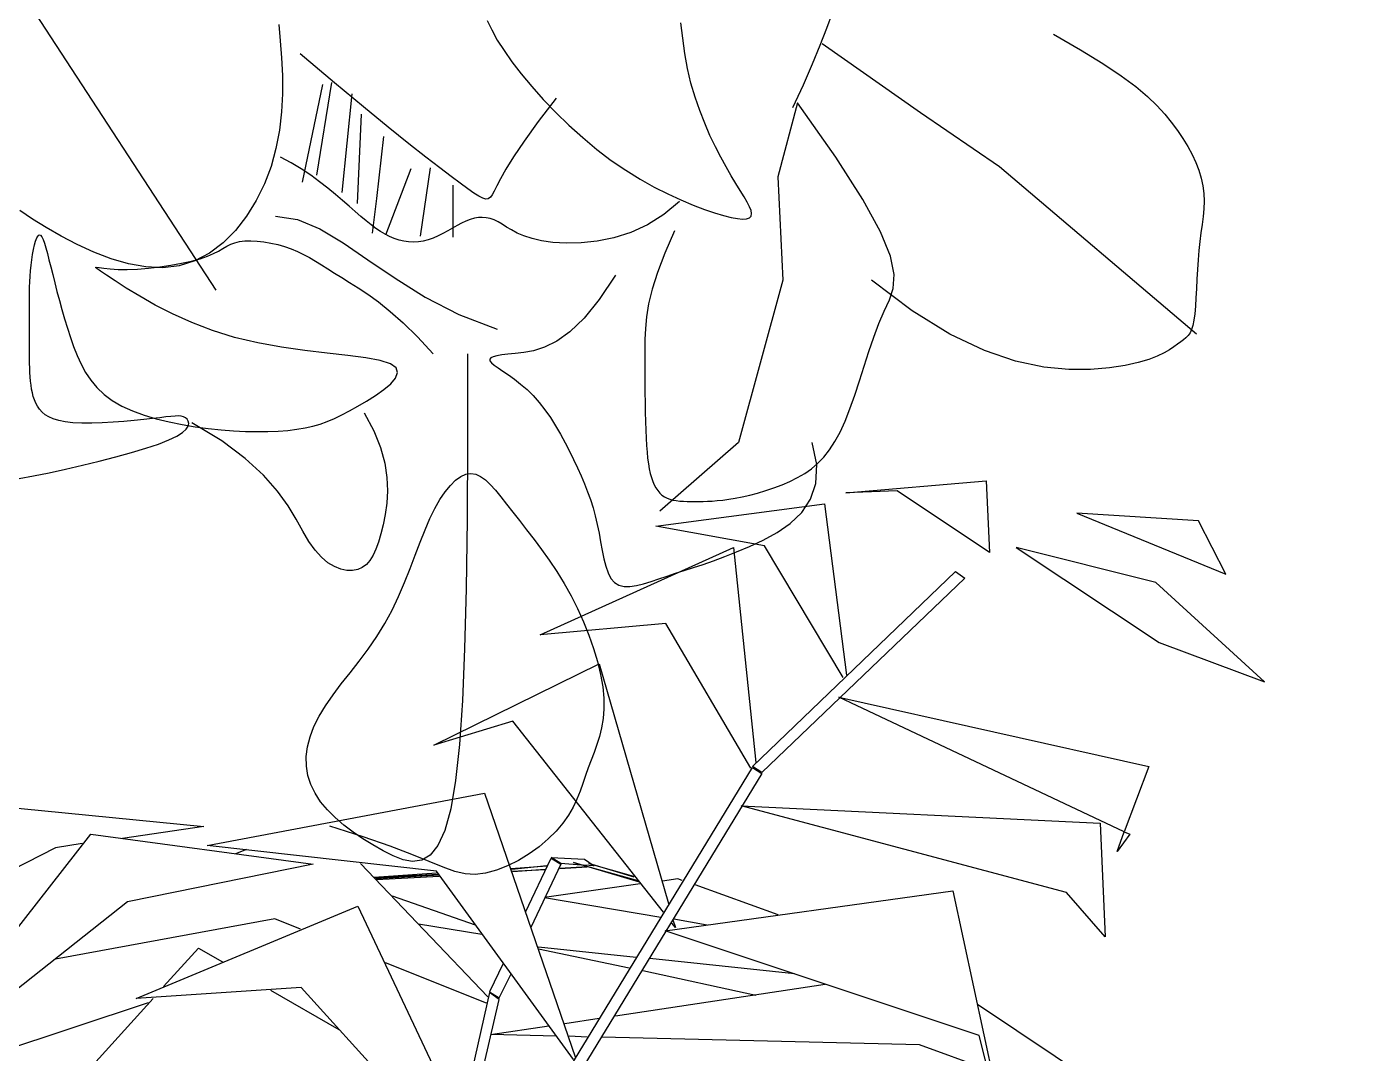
# Model space of a CAD drawing. Header units: metres. Extents: x 10 to 239, y 2 to 253.
# Drawn here: x 100.946 to 103.59, y 24.109 to 26.143 of the extents above; entities that cross this region are included whole.
import ezdxf

# ---------------------------------------------------------------- set-up
doc = ezdxf.new("R2010")
doc.units = ezdxf.units.M
doc.header["$MEASUREMENT"] = 0
doc.layers.add('1', color=7, linetype='Continuous')
doc.layers.add('cot200', color=9, linetype='Continuous')
doc.layers.add('bloques ARBOLES', color=7, linetype='Continuous', true_color=0xb8d897)

# ---------------------------------------------------------------- blocks, each defined once
blk = doc.blocks.new('A$C6F4E7DED')
for p, q in [((1322.96, 623.06), (1116.26, 306.06)), ((793.44, 451.19), (796.39, 443.14)), ((974.24, 447.44), (971.83, 442.42)), ((796.39, 443.14), (799.9, 434.25)), ((871.79, 438.05), (872.7, 446.15)), ((971.83, 442.42), (968.91, 437.14)), ((1083.42, 445.35), (1082.57, 436.73)), ((677.54, 440.24), (663.4, 432.07)), ((747.17, 399.01), (798.75, 435.09)), ((799.9, 434.25), (804.02, 424.42)), ((870.68, 430.04), (871.79, 438.05)), ((968.91, 437.14), (965.4, 431.57)), ((1082.57, 436.73), (1081.9, 427.75)), ((663.4, 432.07), (651.73, 424.85)), ((869.25, 422.21), (870.68, 430.04)), ((965.4, 431.57), (961.24, 425.64)), ((1054.2, 414.79), (1072.14, 429.94)), ((1081.9, 427.75), (1081.51, 418.49)), ((651.73, 424.85), (642.21, 418.44)), ((804.02, 424.42), (808.78, 413.56)), ((867.45, 414.6), (869.25, 422.21)), ((961.24, 425.64), (956.38, 419.34)), ((634.52, 412.73), (628.36, 407.57)), ((642.21, 418.44), (634.52, 412.73)), ((808.78, 413.56), (814.23, 401.59)), ((865.31, 407.27), (867.45, 414.6)), ((950.87, 412.76), (944.82, 406.01)), ((956.38, 419.34), (950.87, 412.76)), ((1038.91, 402.06), (1054.2, 414.79)), ((1055.7, 414.86), (1063.69, 366.39)), ((1060.49, 413.8), (1071.15, 362.66)), ((1081.51, 418.49), (1081.51, 409.03)), ((628.36, 407.57), (623.41, 402.83)), ((862.89, 400.24), (865.31, 407.27)), ((938.03, 406.74), (947.51, 394.38)), ((944.82, 406.01), (938.29, 399.23)), ((1045.03, 409), (1050.37, 357.34)), ((1081.51, 409.03), (1082, 399.45)), ((623.41, 402.83), (619.34, 398.37)), ((705.91, 370.66), (747.17, 399.01)), ((791.62, 375.73), (811.65, 404.17)), ((811.65, 404.17), (821.97, 365.51)), ((860.28, 393.54), (862.89, 400.24)), ((938.29, 399.23), (931.39, 392.52)), ((1026.01, 391.48), (1038.91, 402.06)), ((1082, 399.45), (1083.08, 389.85)), ((615.85, 394.07), (612.68, 389.82)), ((619.34, 398.37), (615.85, 394.07)), ((857.52, 387.2), (860.28, 393.54)), ((931.39, 392.52), (924.18, 386.02)), ((947.51, 394.38), (954.87, 384.21)), ((1040.24, 398.35), (1042.37, 351.48)), ((609.79, 385.58), (607.2, 381.37)), ((612.68, 389.82), (609.79, 385.58)), ((854.68, 381.25), (857.52, 387.2)), ((924.18, 386.02), (916.77, 379.84)), ((1015.24, 382.8), (1026.01, 391.48)), ((1028.51, 386.63), (1032.24, 354.14)), ((1083.08, 389.85), (1084.85, 380.3)), ((607.2, 381.37), (604.92, 377.19)), ((851.84, 375.73), (854.68, 381.25)), ((916.77, 379.84), (909.23, 374.1)), ((954.87, 384.21), (960.42, 375.98)), ((1006.34, 375.77), (1015.24, 382.8)), ((1084.85, 380.3), (1087.42, 370.9)), ((602.97, 373.04), (601.38, 368.92)), ((602.74, 283.05), (705.91, 370.66)), ((604.92, 377.19), (602.97, 373.04)), ((777.39, 353.54), (791.62, 375.73)), ((846.38, 366.07), (849.05, 370.66)), ((849.05, 370.66), (851.84, 375.73)), ((909.23, 374.1), (901.64, 368.9)), ((960.42, 375.98), (964.46, 369.48)), ((999.06, 370.14), (1006.34, 375.77)), ((1071.56, 369.62), (1076.83, 372.81)), ((1076.83, 372.81), (1082.46, 375.82)), ((1087.42, 370.9), (1090.87, 361.74)), ((600.15, 364.83), (599.3, 360.79)), ((601.38, 368.92), (600.15, 364.83)), ((821.97, 365.51), (819.39, 311.39)), ((843.88, 361.95), (846.38, 366.07)), ((894.11, 364.25), (886.72, 360.12)), ((901.64, 368.9), (894.11, 364.25)), ((964.46, 369.48), (967.29, 364.47)), ((967.29, 364.47), (969.22, 360.72)), ((988.32, 362.07), (993.14, 365.66)), ((993.14, 365.66), (999.06, 370.14)), ((1003.99, 370.12), (1009.32, 334.44)), ((1014.12, 369.59), (1027.44, 334.97)), ((1062.01, 362.93), (1066.62, 366.31)), ((1066.62, 366.31), (1071.56, 369.62)), ((598.85, 356.77), (598.73, 352.77)), ((599.3, 360.79), (598.85, 356.77)), ((839.64, 355.04), (841.62, 358.28)), ((841.62, 358.28), (843.88, 361.95)), ((886.72, 360.12), (879.57, 356.49)), ((969.22, 360.72), (970.54, 357.99)), ((970.54, 357.99), (971.55, 356.06)), ((978.59, 355.26), (981.17, 356.91)), ((981.17, 356.91), (984.37, 359.17)), ((984.37, 359.17), (988.32, 362.07)), ((992.26, 361.07), (992.26, 333.9)), ((1053.71, 356.25), (1057.71, 359.56)), ((1057.71, 359.56), (1062.01, 362.93)), ((1090.87, 361.74), (1095.16, 352.98)), ((598.73, 352.77), (598.89, 348.73)), ((768.12, 336.58), (777.39, 353.54)), ((835.99, 347.82), (836.78, 349.83)), ((836.78, 349.83), (838.01, 352.23)), ((838.01, 352.23), (839.64, 355.04)), ((866.31, 350.67), (860.39, 348.43)), ((872.73, 353.35), (866.31, 350.67)), ((879.57, 356.49), (872.73, 353.35)), ((873.55, 352.63), (881.61, 345.71)), ((971.55, 356.06), (972.54, 354.73)), ((972.54, 354.73), (973.63, 353.98)), ((973.63, 353.98), (974.93, 353.81)), ((974.93, 353.81), (976.55, 354.24)), ((976.55, 354.24), (978.59, 355.26)), ((1032.24, 354.14), (1034.37, 336.03)), ((1043.38, 347.27), (1046.56, 350.05)), ((1046.56, 350.05), (1050, 353.06)), ((1050, 353.06), (1053.71, 356.25)), ((1095.16, 352.98), (1100.24, 344.8)), ((598.89, 348.73), (599.25, 344.63)), ((599.25, 344.63), (599.75, 340.42)), ((835.72, 346.18), (835.99, 347.82)), ((836.01, 344.92), (835.72, 346.18)), ((836.87, 344.02), (836.01, 344.92)), ((838.33, 343.49), (836.87, 344.02)), ((840.4, 343.34), (838.33, 343.49)), ((843.09, 343.57), (840.4, 343.34)), ((846.42, 344.19), (843.09, 343.57)), ((850.41, 345.2), (846.42, 344.19)), ((855.06, 346.61), (850.41, 345.2)), ((860.39, 348.43), (855.06, 346.61)), ((881.61, 345.71), (890.18, 340.33)), ((968.54, 341.89), (970.62, 342.88)), ((970.62, 342.88), (972.68, 343.59)), ((972.68, 343.59), (974.72, 344.02)), ((974.72, 344.02), (976.77, 344.2)), ((976.77, 344.2), (978.83, 344.11)), ((978.83, 344.11), (980.94, 343.76)), ((980.94, 343.76), (983.09, 343.16)), ((983.09, 343.16), (985.31, 342.32)), ((1037.66, 342.42), (1040.43, 344.73)), ((1040.43, 344.73), (1043.38, 347.27)), ((1073.49, 343.09), (1061.82, 338.17)), ((1085.03, 344.89), (1073.49, 343.09)), ((1100.24, 344.8), (1106.05, 337.38)), ((1205.19, 338.88), (1212.39, 343.35)), ((1212.39, 343.35), (1219.05, 347.81)), ((599.75, 340.42), (600.33, 336.08)), ((600.33, 336.08), (600.92, 331.57)), ((762.94, 323.85), (768.12, 336.58)), ((876.13, 337.16), (881.23, 325.47)), ((890.18, 340.33), (899.03, 336.32)), ((899.03, 336.32), (907.94, 333.51)), ((954.94, 334.51), (958.5, 336.04)), ((958.5, 336.04), (961.51, 337.62)), ((961.51, 337.62), (964.11, 339.18)), ((964.11, 339.18), (966.41, 340.63)), ((966.41, 340.63), (968.54, 341.89)), ((985.31, 342.32), (987.6, 341.24)), ((987.6, 341.24), (989.97, 339.99)), ((989.97, 339.99), (992.4, 338.63)), ((992.4, 338.63), (994.87, 337.22)), ((994.87, 337.22), (997.39, 335.83)), ((997.39, 335.83), (999.94, 334.53)), ((1027.69, 335.39), (1030.09, 336.82)), ((1030.09, 336.82), (1032.53, 338.47)), ((1032.53, 338.47), (1035.04, 340.33)), ((1035.04, 340.33), (1037.66, 342.42)), ((1061.82, 338.17), (1049.67, 330.9)), ((1106.05, 337.38), (1112.54, 330.9)), ((1197.37, 334.38), (1205.19, 338.88)), ((600.92, 331.57), (601.45, 326.86)), ((907.94, 333.51), (916.68, 331.75)), ((916.68, 331.75), (925.05, 330.88)), ((925.05, 330.88), (932.81, 330.73)), ((932.81, 330.73), (939.74, 331.15)), ((939.74, 331.15), (945.69, 331.98)), ((945.69, 331.98), (950.71, 333.13)), ((950.71, 333.13), (954.94, 334.51)), ((999.94, 334.53), (1002.5, 333.37)), ((1002.5, 333.37), (1005.08, 332.44)), ((1005.08, 332.44), (1007.66, 331.77)), ((1007.66, 331.77), (1010.23, 331.38)), ((1010.23, 331.38), (1012.8, 331.25)), ((1012.8, 331.25), (1015.34, 331.36)), ((1015.34, 331.36), (1017.87, 331.73)), ((1017.87, 331.73), (1020.38, 332.32)), ((1020.38, 332.32), (1022.85, 333.13)), ((1022.85, 333.13), (1025.29, 334.16)), ((1025.29, 334.16), (1027.69, 335.39)), ((1049.67, 330.9), (1036.68, 322.02)), ((1080.34, 328.92), (1076.87, 327.71)), ((1083.94, 329.95), (1080.34, 328.92)), ((1087.59, 330.79), (1083.94, 329.95)), ((1091.21, 331.42), (1087.59, 330.79)), ((1094.74, 331.83), (1091.21, 331.42)), ((1098.08, 332), (1094.74, 331.83)), ((1101.18, 331.92), (1098.08, 332)), ((1103.95, 331.58), (1101.18, 331.92)), ((1106.35, 330.96), (1103.95, 331.58)), ((1108.5, 330.11), (1106.35, 330.96)), ((1110.55, 329.07), (1108.5, 330.11)), ((1112.65, 327.88), (1110.55, 329.07)), ((1112.54, 330.9), (1119.64, 325.53)), ((1180.25, 326), (1189.01, 330.01)), ((1189.01, 330.01), (1197.37, 334.38)), ((1206.14, 330.67), (1205.4, 328.21)), ((1206.85, 332.62), (1206.14, 330.67)), ((1207.53, 334.03), (1206.85, 332.62)), ((1208.19, 334.84), (1207.53, 334.03)), ((1208.83, 335.02), (1208.19, 334.84)), ((1209.47, 334.53), (1208.83, 335.02)), ((1210.11, 333.44), (1209.47, 334.53)), ((1210.72, 331.84), (1210.11, 333.44)), ((1211.3, 329.81), (1210.72, 331.84)), ((1211.85, 327.44), (1211.3, 329.81)), ((601.45, 326.86), (601.88, 321.92)), ((601.88, 321.92), (602.22, 316.86)), ((761.02, 314.34), (762.94, 323.85)), ((881.23, 325.47), (885.07, 315.35)), ((1036.68, 322.02), (1022.47, 312.3)), ((1067.31, 323.15), (1064.21, 321.33)), ((1070.41, 324.82), (1067.31, 323.15)), ((1073.57, 326.35), (1070.41, 324.82)), ((1076.87, 327.71), (1073.57, 326.35)), ((1114.95, 326.58), (1112.65, 327.88)), ((1117.61, 325.24), (1114.95, 326.58)), ((1120.77, 323.88), (1117.61, 325.24)), ((1119.64, 325.53), (1127.31, 321.46)), ((1124.58, 322.56), (1120.77, 323.88)), ((1129.14, 321.32), (1124.58, 322.56)), ((1162.12, 319.92), (1171.24, 322.57)), ((1171.24, 322.57), (1180.25, 326)), ((1203.74, 321.96), (1202.81, 318.26)), ((1204.6, 325.29), (1203.74, 321.96)), ((1205.4, 328.21), (1204.6, 325.29)), ((1212.34, 324.81), (1211.85, 327.44)), ((1212.77, 322.01), (1212.34, 324.81)), ((1213.13, 319.12), (1212.77, 322.01)), ((602.22, 316.86), (602.5, 311.79)), ((885.07, 315.35), (887.82, 306.57)), ((1054.22, 315.04), (1050.43, 312.68)), ((1057.74, 317.26), (1054.22, 315.04)), ((1061.04, 319.36), (1057.74, 317.26)), ((1064.21, 321.33), (1061.04, 319.36)), ((1127.31, 321.46), (1135.49, 318.87)), ((1134.32, 320.18), (1129.14, 321.32)), ((1139.92, 319.17), (1134.32, 320.18)), ((1135.49, 318.87), (1144.11, 317.85)), ((1145.75, 318.32), (1139.92, 319.17)), ((1144.11, 317.85), (1153.03, 318.28)), ((1151.62, 317.65), (1145.75, 318.32)), ((1157.34, 317.18), (1151.62, 317.65)), ((1153.03, 318.28), (1162.12, 319.92)), ((1162.72, 316.95), (1157.34, 317.18)), ((1167.57, 316.98), (1162.72, 316.95)), ((1171.7, 317.25), (1167.57, 316.98)), ((1175.03, 317.65), (1171.7, 317.25)), ((1173.58, 313.97), (1176.78, 316.09)), ((1177.48, 318.03), (1175.03, 317.65)), ((1176.78, 316.09), (1178.69, 317.4)), ((1178.96, 318.21), (1177.48, 318.03)), ((1178.69, 317.4), (1179.39, 318.05)), ((1179.39, 318.05), (1178.96, 318.21)), ((1202.81, 318.26), (1201.81, 314.25)), ((1213.41, 316.23), (1213.13, 319.12)), ((1213.63, 313.35), (1213.41, 316.23)), ((602.5, 311.79), (602.74, 306.83)), ((751.56, 295.24), (772.96, 311.39)), ((761.51, 307.04), (761.02, 314.34)), ((819.39, 311.39), (842.6, 226.35)), ((907.08, 313.97), (915.54, 301.15)), ((1022.47, 312.3), (1006.69, 302.49)), ((1046.3, 310.17), (1041.76, 307.35)), ((1050.43, 312.68), (1046.3, 310.17)), ((1163.23, 307.18), (1169.05, 310.95)), ((1169.05, 310.95), (1173.58, 313.97)), ((1200.72, 309.96), (1199.55, 305.45)), ((1201.81, 314.25), (1200.72, 309.96)), ((1213.78, 310.49), (1213.63, 313.35)), ((1213.88, 307.69), (1213.78, 310.49)), ((1213.94, 304.94), (1213.88, 307.69)), ((602.74, 306.83), (602.99, 302.09)), ((602.99, 302.09), (603.27, 297.68)), ((763.55, 300.96), (761.51, 307.04)), ((766.3, 295.07), (763.55, 300.96)), ((887.82, 306.57), (889.67, 298.91)), ((915.54, 301.15), (923.49, 291.4)), ((1006.69, 302.49), (988.98, 293.35)), ((1036.76, 304.01), (1031.22, 299.96)), ((1041.76, 307.35), (1036.76, 304.01)), ((1148.12, 298.29), (1156.22, 302.89)), ((1156.22, 302.89), (1163.23, 307.18)), ((1198.3, 300.76), (1196.97, 295.96)), ((1199.55, 305.45), (1198.3, 300.76)), ((1213.98, 302.27), (1213.94, 304.94)), ((1213.99, 299.69), (1213.98, 302.27)), ((603.27, 297.68), (603.6, 293.73)), ((603.6, 293.73), (604.03, 290.35)), ((731.84, 283.13), (751.56, 295.24)), ((769.06, 288.58), (766.3, 295.07)), ((889.67, 298.91), (890.79, 292.12)), ((1025.09, 295), (1018.3, 288.94)), ((1031.22, 299.96), (1025.09, 295)), ((1128.97, 289.09), (1139, 293.62)), ((1139, 293.62), (1148.12, 298.29)), ((1196.97, 295.96), (1195.56, 291.09)), ((1213.99, 297.22), (1213.99, 299.69)), ((1213.99, 294.86), (1213.99, 297.22)), ((1213.99, 292.6), (1213.99, 294.86)), ((604.03, 290.35), (604.58, 287.61)), ((604.58, 287.61), (605.25, 285.44)), ((771.7, 281.49), (769.06, 288.58)), ((890.79, 292.12), (891.36, 285.97)), ((923.49, 291.4), (930.92, 284.29)), ((988.98, 293.35), (968.97, 285.62)), ((1018.3, 288.94), (1010.79, 281.59)), ((1118.12, 284.91), (1128.97, 289.09)), ((1195.56, 291.09), (1194.07, 286.19)), ((1213.99, 290.4), (1213.99, 292.6)), ((1213.99, 288.25), (1213.99, 290.4)), ((1213.99, 286.12), (1213.99, 288.25)), ((605.25, 285.44), (606.07, 283.73)), ((606.07, 283.73), (607.04, 282.35)), ((607.04, 282.35), (608.17, 281.19)), ((608.17, 281.19), (609.47, 280.14)), ((609.47, 280.14), (610.95, 279.08)), ((713.8, 274.54), (731.84, 283.13)), ((774.25, 273.99), (771.7, 281.49)), ((891.36, 285.97), (891.57, 280.24)), ((891.57, 280.24), (891.6, 274.67)), ((930.92, 284.29), (937.81, 279.37)), ((1010.79, 281.59), (1002.5, 272.74)), ((1094.34, 278.48), (1106.53, 281.33)), ((1106.53, 281.33), (1118.12, 284.91)), ((1192.5, 281.33), (1190.83, 276.54)), ((1194.07, 286.19), (1192.5, 281.33)), ((1213.99, 283.99), (1213.99, 286.12)), ((1213.99, 281.83), (1213.99, 283.99)), ((1213.99, 279.61), (1213.99, 281.83)), ((610.95, 279.08), (612.63, 277.89)), ((612.63, 277.89), (614.53, 276.49)), ((614.53, 276.49), (616.81, 274.92)), ((616.81, 274.92), (619.65, 273.23)), ((619.65, 273.23), (623.21, 271.5)), ((697.42, 268.93), (713.8, 274.54)), ((776.75, 266.29), (774.25, 273.99)), ((891.6, 274.67), (891.6, 269.09)), ((937.81, 279.37), (944.13, 276.21)), ((944.13, 276.21), (949.87, 274.38)), ((949.87, 274.38), (955.01, 273.44)), ((955.01, 273.44), (959.52, 272.95)), ((959.52, 272.95), (963.39, 272.55)), ((984.45, 272.74), (984.52, 226.93)), ((1047.22, 271.93), (1057.95, 273.17)), ((1057.95, 273.17), (1069.65, 274.56)), ((1069.65, 274.56), (1081.92, 276.28)), ((1081.92, 276.28), (1094.34, 278.48)), ((1190.83, 276.54), (1189.01, 271.87)), ((1213.97, 272.57), (1213.98, 274.97)), ((1213.98, 274.97), (1213.99, 277.32)), ((1213.99, 277.32), (1213.99, 279.61)), ((623.21, 271.5), (627.69, 269.79)), ((627.69, 269.79), (633.24, 268.17)), ((633.24, 268.17), (640.06, 266.69)), ((640.06, 266.69), (648.31, 265.44)), ((669.6, 264.46), (682.69, 265.75)), ((682.69, 265.75), (697.42, 268.93)), ((779.22, 258.6), (776.75, 266.29)), ((891.6, 269.09), (891.59, 263.51)), ((963.39, 272.55), (966.6, 272.15)), ((966.6, 272.15), (969.17, 271.71)), ((970.53, 266.78), (968.5, 265.33)), ((969.17, 271.71), (971.07, 271.21)), ((971.98, 268.01), (970.53, 266.78)), ((971.07, 271.21), (972.31, 270.61)), ((972.77, 269.04), (971.98, 268.01)), ((972.31, 270.61), (972.88, 269.9)), ((972.88, 269.9), (972.77, 269.04)), ((1021.89, 265.43), (1024.86, 267.58)), ((1024.86, 267.58), (1030.27, 269.3)), ((1030.27, 269.3), (1037.86, 270.7)), ((1037.86, 270.7), (1047.22, 271.93)), ((1186.96, 267.35), (1184.6, 263.02)), ((1189.01, 271.87), (1186.96, 267.35)), ((1213.81, 265.35), (1213.88, 267.75)), ((1213.88, 267.75), (1213.94, 270.16)), ((1213.94, 270.16), (1213.97, 272.57)), ((648.31, 265.44), (658.14, 264.54)), ((658.14, 264.54), (669.6, 264.46)), ((891.59, 263.51), (891.58, 257.97)), ((959.98, 259.44), (956.69, 256.9)), ((963.12, 261.68), (959.98, 259.44)), ((965.99, 263.63), (963.12, 261.68)), ((968.5, 265.33), (965.99, 263.63)), ((1021.13, 262.89), (1021.89, 265.43)), ((1022.21, 260.06), (1021.13, 262.89)), ((1024.75, 257.06), (1022.21, 260.06)), ((1181.86, 258.91), (1178.65, 255.05)), ((1184.6, 263.02), (1181.86, 258.91)), ((1213.38, 258.5), (1213.56, 260.71)), ((1213.56, 260.71), (1213.7, 263)), ((1213.7, 263), (1213.81, 265.35)), ((781.68, 251.1), (779.22, 258.6)), ((891.55, 252.52), (891.5, 247.23)), ((891.58, 257.97), (891.55, 252.52)), ((953.35, 254.04), (950.06, 250.83)), ((956.69, 256.9), (953.35, 254.04)), ((1028.37, 253.98), (1024.75, 257.06)), ((1032.71, 250.91), (1028.37, 253.98)), ((1178.65, 255.05), (1174.92, 251.49)), ((1211.94, 250.44), (1212.43, 252.34)), ((1212.43, 252.34), (1212.83, 254.31)), ((1212.83, 254.31), (1213.14, 256.36)), ((1213.14, 256.36), (1213.38, 258.5)), ((784.17, 244.01), (781.68, 251.1)), ((891.5, 247.23), (891.42, 242.14)), ((946.92, 247.28), (943.93, 243.42)), ((950.06, 250.83), (946.92, 247.28)), ((1037.4, 247.97), (1032.71, 250.91)), ((1042.05, 245.25), (1037.4, 247.97)), ((1046.38, 242.83), (1042.05, 245.25)), ((1165.58, 245.37), (1160, 242.83)), ((1170.57, 248.26), (1165.58, 245.37)), ((1174.92, 251.49), (1170.57, 248.26)), ((1208.63, 243.68), (1209.69, 245.25)), ((1209.69, 245.25), (1210.58, 246.9)), ((1210.58, 246.9), (1211.32, 248.63)), ((1211.32, 248.63), (1211.94, 250.44)), ((786.72, 237.52), (784.17, 244.01)), ((891.42, 242.14), (891.31, 237.31)), ((941.09, 239.33), (938.4, 235.05)), ((943.93, 243.42), (941.09, 239.33)), ((1038.61, 241.81), (1033.62, 232.45)), ((1050.4, 240.71), (1046.38, 242.83)), ((1054.23, 238.88), (1050.4, 240.71)), ((1057.95, 237.3), (1054.23, 238.88)), ((1130.76, 237.48), (1131.42, 238.47)), ((1131.42, 238.47), (1132.32, 239.24)), ((1132.32, 239.24), (1133.34, 239.76)), ((1133.34, 239.76), (1134.52, 240.07)), ((1134.52, 240.07), (1135.94, 240.19)), ((1135.94, 240.19), (1137.69, 240.15)), ((1137.69, 240.15), (1139.84, 239.96)), ((1139.84, 239.96), (1142.47, 239.66)), ((1147.52, 238.7), (1140.84, 237.06)), ((1142.47, 239.66), (1145.67, 239.26)), ((1145.67, 239.26), (1149.51, 238.81)), ((1153.94, 240.61), (1147.52, 238.7)), ((1149.51, 238.81), (1154.04, 238.31)), ((1160, 242.83), (1153.94, 240.61)), ((1154.04, 238.31), (1159.11, 237.81)), ((1159.11, 237.81), (1164.56, 237.33)), ((1195.23, 237.1), (1198.63, 237.76)), ((1198.63, 237.76), (1201.48, 238.62)), ((1201.48, 238.62), (1203.83, 239.67)), ((1203.83, 239.67), (1205.77, 240.87)), ((1205.77, 240.87), (1207.35, 242.22)), ((1207.35, 242.22), (1208.63, 243.68)), ((789.34, 231.79), (786.72, 237.52)), ((792.06, 226.79), (789.34, 231.79)), ((891.17, 232.79), (890.99, 228.62)), ((891.31, 237.31), (891.17, 232.79)), ((938.4, 235.05), (935.85, 230.65)), ((1033.62, 232.45), (1030.11, 223.68)), ((1061.68, 235.97), (1057.95, 237.3)), ((1065.5, 234.86), (1061.68, 235.97)), ((1069.53, 233.95), (1065.5, 234.86)), ((1073.86, 233.22), (1069.53, 233.95)), ((1078.57, 232.66), (1073.86, 233.22)), ((1083.65, 232.26), (1078.57, 232.66)), ((1089.08, 232.04), (1083.65, 232.26)), ((1094.81, 231.99), (1089.08, 232.04)), ((1100.83, 232.12), (1094.81, 231.99)), ((1107.1, 232.44), (1100.83, 232.12)), ((1113.6, 232.95), (1107.1, 232.44)), ((1113.26, 227.13), (1128.88, 236.66)), ((1120.28, 233.65), (1113.6, 232.95)), ((1127.12, 234.56), (1120.28, 233.65)), ((1134, 235.69), (1127.12, 234.56)), ((1130.5, 236.28), (1130.76, 237.48)), ((1130.81, 234.89), (1130.5, 236.28)), ((1131.85, 233.31), (1130.81, 234.89)), ((1133.77, 231.56), (1131.85, 233.31)), ((1136.74, 229.67), (1133.77, 231.56)), ((1140.84, 237.06), (1134, 235.69)), ((1164.56, 237.33), (1170.2, 236.93)), ((1170.2, 236.93), (1175.86, 236.62)), ((1175.86, 236.62), (1181.37, 236.45)), ((1181.37, 236.45), (1186.54, 236.45)), ((1186.54, 236.45), (1191.21, 236.66)), ((1191.21, 236.66), (1195.23, 237.1)), ((794.91, 222.44), (792.06, 226.79)), ((801.6, 214.72), (803.91, 226.35)), ((842.6, 226.35), (883.86, 190.27)), ((890.76, 224.79), (890.48, 221.29)), ((890.99, 228.62), (890.76, 224.79)), ((933.44, 226.19), (931.16, 221.73)), ((935.85, 230.65), (933.44, 226.19)), ((984.52, 226.93), (984.77, 186.02)), ((1100.9, 217.93), (1113.26, 227.13)), ((1140.92, 227.64), (1136.74, 229.67)), ((1146.4, 225.49), (1140.92, 227.64)), ((1153.02, 223.26), (1146.4, 225.49)), ((797.89, 218.67), (794.91, 222.44)), ((801.04, 215.41), (797.89, 218.67)), ((890.15, 218.08), (889.76, 215.16)), ((890.48, 221.29), (890.15, 218.08)), ((929, 217.33), (926.96, 213.04)), ((931.16, 221.73), (929, 217.33)), ((1030.11, 223.68), (1027.89, 215.5)), ((1091.31, 209.14), (1100.9, 217.93)), ((1160.55, 220.99), (1153.02, 223.26)), ((1168.75, 218.73), (1160.55, 220.99)), ((1177.39, 216.5), (1168.75, 218.73)), ((804.37, 212.57), (801.04, 215.41)), ((802.07, 204.84), (801.6, 214.72)), ((807.9, 210.09), (804.37, 212.57)), ((811.65, 207.88), (807.9, 210.09)), ((888.77, 210.08), (888.16, 207.88)), ((889.3, 212.5), (888.77, 210.08)), ((889.76, 215.16), (889.3, 212.5)), ((926.96, 213.04), (925.06, 208.83)), ((982.73, 210.03), (980.18, 209.64)), ((985.35, 209.63), (982.73, 210.03)), ((1027.89, 215.5), (1026.74, 207.91)), ((1186.25, 214.35), (1177.39, 216.5)), ((1195.09, 212.32), (1186.25, 214.35)), ((1203.67, 210.46), (1195.09, 212.32)), ((1211.81, 208.79), (1203.67, 210.46)), ((804.85, 196.52), (802.07, 204.84)), ((815.63, 205.89), (811.65, 207.88)), ((819.78, 204.09), (815.63, 205.89)), ((824.03, 202.48), (819.78, 204.09)), ((886.71, 204.09), (885.84, 202.48)), ((887.48, 205.89), (886.71, 204.09)), ((888.16, 207.88), (887.48, 205.89)), ((923.28, 204.67), (921.64, 200.53)), ((925.06, 208.83), (923.28, 204.67)), ((972.57, 204.28), (969.9, 201.33)), ((975.15, 206.7), (972.57, 204.28)), ((977.67, 208.51), (975.15, 206.7)), ((980.18, 209.64), (977.67, 208.51)), ((988.02, 208.45), (985.35, 209.63)), ((990.74, 206.52), (988.02, 208.45)), ((993.48, 203.85), (990.74, 206.52)), ((996.21, 200.49), (993.48, 203.85)), ((1026.74, 207.91), (1026.45, 200.89)), ((1083.99, 200.85), (1091.31, 209.14)), ((1219.42, 207.37), (1211.81, 208.79)), ((809.47, 189.57), (804.85, 196.52)), ((828.31, 201.06), (824.03, 202.48)), ((832.55, 199.82), (828.31, 201.06)), ((836.67, 198.76), (832.55, 199.82)), ((840.62, 197.87), (836.67, 198.76)), ((844.32, 197.14), (840.62, 197.87)), ((847.71, 196.58), (844.32, 197.14)), ((850.81, 196.15), (847.71, 196.58)), ((853.66, 195.85), (850.81, 196.15)), ((856.3, 195.64), (853.66, 195.85)), ((875.14, 195.85), (873.33, 195.64)), ((876.87, 196.15), (875.14, 195.85)), ((878.49, 196.58), (876.87, 196.15)), ((880, 197.14), (878.49, 196.58)), ((881.39, 197.87), (880, 197.14)), ((882.66, 198.76), (881.39, 197.87)), ((883.83, 199.82), (882.66, 198.76)), ((884.89, 201.06), (883.83, 199.82)), ((885.84, 202.48), (884.89, 201.06)), ((920.14, 196.36), (918.78, 192.14)), ((921.64, 200.53), (920.14, 196.36)), ((967.07, 197.89), (964.06, 194.04)), ((969.9, 201.33), (967.07, 197.89)), ((998.93, 196.44), (996.21, 200.49)), ((1001.61, 191.74), (998.93, 196.44)), ((1026.45, 200.89), (1026.82, 194.43)), ((1078.45, 193.14), (1083.99, 200.85)), ((815.45, 183.81), (809.47, 189.57)), ((858.75, 195.52), (856.3, 195.64)), ((861.06, 195.45), (858.75, 195.52)), ((863.26, 195.43), (861.06, 195.45)), ((865.38, 195.43), (863.26, 195.43)), ((867.45, 195.43), (865.38, 195.43)), ((869.48, 195.45), (867.45, 195.43)), ((871.44, 195.52), (869.48, 195.45)), ((873.33, 195.64), (871.44, 195.52)), ((918.78, 192.14), (917.58, 187.83)), ((960.81, 189.84), (957.29, 185.35)), ((964.06, 194.04), (960.81, 189.84)), ((1004.22, 186.41), (1001.61, 191.74)), ((1026.82, 194.43), (1027.65, 188.53)), ((1074.2, 186.1), (1078.45, 193.14)), ((822.32, 179.06), (815.45, 183.81)), ((916.53, 183.4), (915.63, 178.83)), ((917.58, 187.83), (916.53, 183.4)), ((957.29, 185.35), (953.56, 180.58)), ((984.77, 186.02), (985.25, 149.86)), ((1006.77, 180.49), (1004.22, 186.41)), ((1027.65, 188.53), (1028.72, 183.18)), ((1028.72, 183.18), (1029.88, 178.38)), ((1070.76, 179.82), (1074.2, 186.1)), ((829.59, 175.12), (822.32, 179.06)), ((836.8, 171.8), (829.59, 175.12)), ((915.63, 178.83), (914.82, 174.23)), ((949.68, 175.53), (945.71, 170.19)), ((953.56, 180.58), (949.68, 175.53)), ((1009.31, 174.07), (1006.77, 180.49)), ((1029.88, 178.38), (1031.11, 174.12)), ((1067.63, 174.38), (1070.76, 179.82)), ((843.54, 168.95), (836.8, 171.8)), ((849.8, 166.49), (843.54, 168.95)), ((914.02, 169.71), (913.15, 165.41)), ((914.82, 174.23), (914.02, 169.71)), ((945.71, 170.19), (941.72, 164.58)), ((1011.89, 167.27), (1009.31, 174.07)), ((1031.11, 174.12), (1032.45, 170.4)), ((1032.45, 170.4), (1033.94, 167.21)), ((1061.06, 166.18), (1064.4, 169.84)), ((1064.4, 169.84), (1067.63, 174.38)), ((855.62, 164.34), (849.8, 166.49)), ((861.06, 162.46), (855.62, 164.34)), ((866.16, 160.78), (861.06, 162.46)), ((912.14, 161.46), (910.91, 157.97)), ((913.15, 165.41), (912.14, 161.46)), ((941.72, 164.58), (937.78, 158.68)), ((1014.59, 160.21), (1011.89, 167.27)), ((1033.94, 167.21), (1035.6, 164.56)), ((1035.6, 164.56), (1037.49, 162.44)), ((1037.49, 162.44), (1039.63, 160.84)), ((1039.63, 160.84), (1042.05, 159.78)), ((1050.95, 159.94), (1054.27, 161.28)), ((1054.27, 161.28), (1057.66, 163.34)), ((1057.66, 163.34), (1061.06, 166.18)), ((870.98, 159.24), (866.16, 160.78)), ((875.57, 157.78), (870.98, 159.24)), ((880, 156.34), (875.57, 157.78)), ((884.28, 154.89), (880, 156.34)), ((888.4, 153.51), (884.28, 154.89)), ((909.39, 155.08), (907.51, 152.9)), ((910.91, 157.97), (909.39, 155.08)), ((937.78, 158.68), (933.94, 152.5)), ((1017.47, 152.98), (1014.59, 160.21)), ((1042.05, 159.78), (1044.78, 159.24)), ((1044.78, 159.24), (1047.77, 159.28)), ((1047.77, 159.28), (1050.95, 159.94)), ((892.33, 152.31), (888.4, 153.51)), ((896.01, 151.4), (892.33, 152.31)), ((899.41, 150.9), (896.01, 151.4)), ((902.48, 150.9), (899.41, 150.9)), ((905.2, 151.54), (902.48, 150.9)), ((907.51, 152.9), (905.2, 151.54)), ((933.94, 152.5), (930.29, 146.03)), ((985.25, 149.86), (986.03, 118.28)), ((1020.6, 145.7), (1017.47, 152.98)), ((930.29, 146.03), (926.87, 139.3)), ((1024.05, 138.48), (1020.6, 145.7)), ((926.87, 139.3), (923.73, 132.39)), ((1027.86, 131.43), (1024.05, 138.48)), ((923.73, 132.39), (920.92, 125.38)), ((1032.09, 124.64), (1027.86, 131.43)), ((920.92, 125.38), (918.47, 118.38)), ((1036.62, 118.11), (1032.09, 124.64)), ((918.47, 118.38), (916.42, 111.48)), ((986.03, 118.28), (987.17, 91.1)), ((1041.31, 111.81), (1036.62, 118.11)), ((916.42, 111.48), (914.81, 104.78)), ((1046.03, 105.71), (1041.31, 111.81)), ((1050.62, 99.8), (1046.03, 105.71)), ((913.69, 98.37), (913.09, 92.34)), ((914.81, 104.78), (913.69, 98.37)), ((1054.94, 94.04), (1050.62, 99.8)), ((913.09, 92.34), (913.04, 86.78)), ((987.17, 91.1), (988.71, 68.16)), ((1058.87, 88.42), (1054.94, 94.04)), ((913.04, 86.78), (913.46, 81.63)), ((1062.25, 82.89), (1058.87, 88.42)), ((913.46, 81.63), (914.28, 76.83)), ((1064.97, 77.46), (1062.25, 82.89)), ((1067, 72.12), (1064.97, 77.46)), ((914.28, 76.83), (915.4, 72.32)), ((915.4, 72.32), (916.75, 68.03)), ((1068.33, 66.87), (1067, 72.12)), ((916.75, 68.03), (918.23, 63.9)), ((918.23, 63.9), (919.76, 59.85)), ((988.71, 68.16), (990.72, 49.31)), ((1068.97, 61.74), (1068.33, 66.87)), ((919.76, 59.85), (921.26, 55.84)), ((1068.12, 51.85), (1068.9, 56.73)), ((1068.9, 56.73), (1068.97, 61.74)), ((921.26, 55.84), (922.67, 51.79)), ((922.67, 51.79), (924.06, 47.71)), ((990.72, 49.31), (993.26, 34.36)), ((1066.62, 47.11), (1068.12, 51.85)), ((924.06, 47.71), (925.55, 43.6)), ((925.55, 43.6), (927.23, 39.46)), ((1061.48, 38.09), (1064.4, 42.52)), ((1064.4, 42.52), (1066.62, 47.11)), ((927.23, 39.46), (929.21, 35.3)), ((929.21, 35.3), (931.6, 31.13)), ((1057.92, 33.84), (1061.48, 38.09)), ((931.6, 31.13), (934.5, 26.95)), ((993.26, 34.36), (996.36, 23.11)), ((1049.3, 25.88), (1053.83, 29.76)), ((1053.83, 29.76), (1057.92, 33.84)), ((934.5, 26.95), (938.03, 22.76)), ((938.03, 22.76), (942.23, 18.6)), ((996.36, 23.11), (999.98, 15.17)), ((1039.17, 19.8), (1056.66, 25.34)), ((1039.32, 18.72), (1044.43, 22.2)), ((1044.43, 22.2), (1049.3, 25.88)), ((942.23, 18.6), (947.03, 14.56)), ((947.03, 14.56), (952.28, 10.77)), ((999.98, 15.17), (1004.05, 10.1)), ((1013.66, 10.41), (1025.01, 14.8)), ((1025.01, 14.8), (1039.17, 19.8)), ((1028.72, 12.46), (1034.05, 15.47)), ((1034.05, 15.47), (1039.32, 18.72)), ((952.28, 10.77), (957.85, 7.36)), ((957.85, 7.36), (963.6, 4.45)), ((1004.05, 10.1), (1008.49, 7.46)), ((1004.6, 6.71), (1013.66, 10.41)), ((1008.49, 7.46), (1013.25, 6.82)), ((1013.25, 6.82), (1018.26, 7.72)), ((1018.26, 7.72), (1023.44, 9.75)), ((1023.44, 9.75), (1028.72, 12.46)), ((963.6, 4.45), (969.4, 2.17)), ((969.4, 2.17), (975.1, 0.64)), ((975.1, 0.64), (980.58, 0)), ((980.58, 0), (985.81, 0.33)), ((985.81, 0.33), (991.2, 1.6)), ((991.2, 1.6), (997.29, 3.75)), ((997.29, 3.75), (1004.6, 6.71))]:
    blk.add_line(p, q)
blk = doc.blocks.new('A$C16B70096')
for p, q in [((555, 1640.5), (553, 1598.5)), ((637, 1633.5), (555, 1640.5)), ((553, 1598.5), (607, 1634.5)), ((607, 1634.5), (637, 1633.5)), ((502, 1621.5), (415, 1586)), ((431, 1617), (502, 1621.5)), ((649.5, 1627), (636.5, 1527)), ((748, 1614), (649.5, 1627)), ((415, 1586), (431, 1617)), ((684.5, 1602.5), (748, 1614)), ((537.5, 1601.5), (454, 1546)), ((456, 1581), (537.5, 1601.5)), ((638.5, 1525.5), (684.5, 1602.5)), ((702.5, 1601.5), (689.5, 1476)), ((815.5, 1550.5), (702.5, 1601.5)), ((573, 1587.5), (567.5, 1583.5)), ((567.5, 1583.5), (686, 1470)), ((691.5, 1473.5), (573, 1587.5)), ((392.5, 1523), (456, 1581)), ((692.5, 1472.5), (742, 1557)), ((742, 1557), (815.5, 1550.5)), ((454, 1546), (392.5, 1523)), ((781, 1533.5), (740.5, 1393.5)), ((877.5, 1486), (781, 1533.5)), ((641, 1514), (460, 1473.5)), ((474.5, 1435.5), (641, 1514)), ((743.5, 1388.5), (831.5, 1500)), ((831.5, 1500), (877.5, 1486)), ((460, 1473.5), (474.5, 1435.5)), ((686, 1470), (691.5, 1473.5)), ((691.5, 1473), (686, 1469.5)), ((686, 1469.5), (862.5, 1179.5)), ((868, 1183), (691.5, 1473)), ((848, 1458), (795, 1304)), ((1010, 1427.5), (848, 1458)), ((698, 1450.5), (488.5, 1440.5)), ((508, 1400), (698, 1450.5)), ((1139.5, 1451), (1012, 1438.5)), ((474.5, 1435.5), (471, 1434)), ((478.5, 1424), (474.5, 1435.5)), ((488.5, 1440.5), (485.5, 1374)), ((1012, 1438.5), (1059.5, 1431.5)), ((471, 1434), (478.5, 1424)), ((876, 1412.5), (1010, 1427.5)), ((1078, 1434), (948, 1416.5)), ((1193.5, 1286), (1078, 1434)), ((1083, 1428.5), (1098.5, 1426)), ((789.5, 1419.5), (784, 1415.5)), ((809, 1420.5), (789.5, 1419.5)), ((803.5, 1417), (809, 1420.5)), ((809, 1420), (803.5, 1416.5)), ((824, 1388.5), (809, 1420)), ((987, 1425), (993.5, 1422.5)), ((1098.5, 1426), (1238, 1355.5)), ((757.5, 1406), (796, 1417.5)), ((796, 1417.5), (758.5, 1407)), ((760.5, 1409), (787, 1417)), ((787, 1417), (761, 1409.5)), ((784, 1415.5), (790, 1416)), ((804, 1414), (788, 1415)), ((788, 1415), (804, 1414)), ((791.5, 1416), (803.5, 1417)), ((796, 1302.5), (876, 1412.5)), ((803.5, 1416.5), (821, 1379.5)), ((832.5, 1414), (811.5, 1415.5)), ((811.5, 1415.5), (832, 1413.5)), ((812.5, 1413.5), (831.5, 1412)), ((832, 1412.5), (812.5, 1413.5)), ((846, 1339), (920.5, 1417)), ((912.5, 1409), (876, 1411.5)), ((948, 1416.5), (1056.5, 1394.5)), ((676.5, 1387), (725, 1404.5)), ((732.5, 1407), (735, 1408)), ((735, 1408), (744, 1406.5)), ((757, 1405), (813, 1397)), ((874.5, 1410), (911.5, 1408)), ((911, 1407.5), (874.5, 1409.5)), ((875, 1410.5), (912, 1408.5)), ((485.5, 1374), (508, 1400)), ((574.5, 1401), (540, 1241)), ((742.5, 1377.5), (574.5, 1401)), ((813, 1397), (745, 1385.5)), ((902, 1398), (853.5, 1381)), ((922, 1392), (843, 1224.5)), ((1051.5, 1338), (922, 1392)), ((1056.5, 1394.5), (1193.5, 1286)), ((737.5, 1384.5), (718, 1381)), ((738, 1384), (736.5, 1379.5)), ((736.5, 1379.5), (738.5, 1382)), ((849.5, 1375.5), (886.5, 1381.5)), ((955.5, 1378.5), (970.5, 1384.5)), ((970.5, 1384.5), (1098.5, 1361)), ((559, 1316.5), (742.5, 1377.5)), ((759.5, 1362), (816.5, 1368)), ((816.5, 1367), (763.5, 1356)), ((1015, 1367.5), (1001, 1359.5)), ((1035.5, 1345), (1015, 1367.5)), ((667, 1352.5), (751.5, 1361.5)), ((837, 1358.5), (845, 1342)), ((906, 1359), (847, 1335.5)), ((755.5, 1354.5), (689.5, 1340)), ((839.5, 1338.5), (832.5, 1352.5)), ((771.5, 1328), (649, 1346.5)), ((845, 1342), (839.5, 1338.5)), ((839.5, 1337.5), (845, 1341.5)), ((844.5, 1222.5), (955, 1344.5)), ((845, 1341.5), (859.5, 1277.5)), ((973, 1343), (933, 1320)), ((955, 1344.5), (1051.5, 1338)), ((445.5, 1258), (560, 1334.5)), ((854, 1274.5), (839.5, 1337.5)), ((1159, 1208.5), (1041.5, 1338)), ((1044.5, 1335.5), (1193.5, 1286)), ((801, 1323.5), (781, 1326.5)), ((844.5, 1317), (810.5, 1322)), ((540, 1241), (559, 1316.5)), ((554.5, 1296.5), (594, 1311)), ((594, 1311), (779.5, 1315.5)), ((788, 1315.5), (798.5, 1316)), ((806, 1316), (844.5, 1317))]:
    blk.add_line(p, q)
blk = doc.blocks.new('asddsd')
at = {"layer": 'bloques ARBOLES'}
for name, p, xscale, yscale, zscale in [('A$C6F4E7DED', (86.9152, 15.161, 1.2423), -0.00378276582045174, 0.00378276582045174, 0.00378276582045174), ('A$C16B70096', (86.1016, 10.3757), -0.003392618244440136, 0.003392618244440136, 0.003392618244440136)]:
    blk.add_blockref(name, p, dxfattribs=dict(at, xscale=xscale, yscale=yscale, zscale=zscale))

msp = doc.modelspace()

# ---------------------------------------------------------------- linework, layer by layer
at = {"layer": 'cot200'}
msp.add_open_spline([(105.215, 18.51813), (103.35097, 19.45624), (101.57786, 20.60052), (99.89572, 21.95107), (97.25145, 24.07411), (94.83198, 26.70688), (92.63749, 29.84983), (90.99309, 32.20494), (89.47502, 34.8465), (88.08409, 37.83646)], degree=3, knots=[0.35931703, 0.35931703, 0.35931703, 0.35931703, 0.44907386, 0.44907386, 0.44907386, 0.59016871, 0.59016871, 0.59016871, 0.69589545, 0.69589545, 0.69589545, 0.69589545], dxfattribs=at)

# ---------------------------------------------------------------- block references
at = {"layer": '1', "lineweight": 0}
msp.add_blockref('asddsd', (18.62841, 9.30206), dxfattribs=at)

doc.saveas('drawing.dxf')
